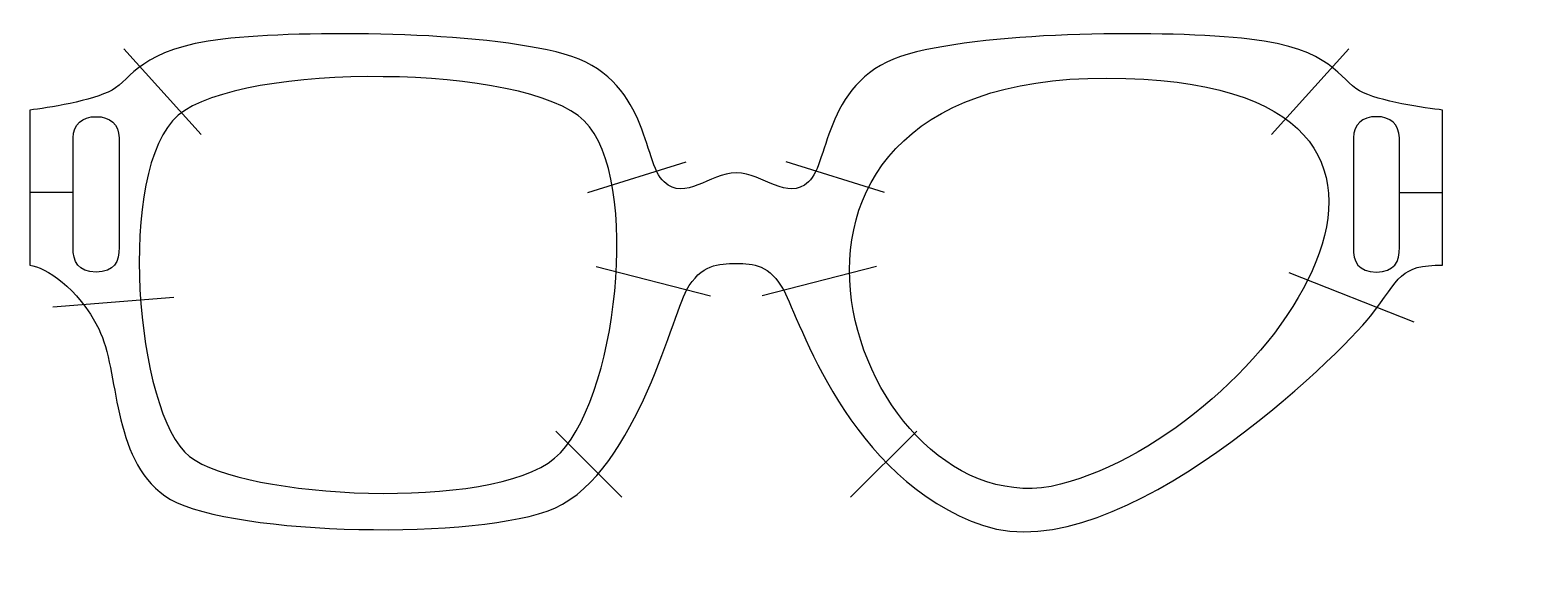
# Model space of a CAD drawing. Header units: millimetres. Extents: x -62 to 68, y -23 to 25.
import ezdxf

# ---------------------------------------------------------------- set-up
doc = ezdxf.new("R2010")
doc.units = ezdxf.units.MM

msp = doc.modelspace()

# ---------------------------------------------------------------- linework, layer by layer
at = {"layer": 'HINGE'}
for points in [[(-55.74, 3.45), (-54.17, 3.49), (-53.7, 4.32), (-53.74, 5.64), (-53.74, 5.64), (-53.74, 10.39), (-53.74, 10.39), (-53.74, 10.39), (-53.74, 15.14), (-53.74, 15.14), (-53.76, 16.32), (-54.51, 17), (-55.74, 16.98), (-56.96, 17), (-57.72, 16.32), (-57.74, 15.14), (-57.74, 15.14), (-57.74, 10.39), (-57.74, 10.39), (-57.74, 10.39), (-57.74, 5.64), (-57.74, 5.64), (-57.78, 4.32), (-57.3, 3.49), (-55.74, 3.45)], [(55.74, 3.45), (54.17, 3.49), (53.7, 4.32), (53.74, 5.64), (53.74, 5.64), (53.74, 10.39), (53.74, 10.39), (53.74, 10.39), (53.74, 15.14), (53.74, 15.14), (53.76, 16.32), (54.51, 17), (55.74, 16.98), (56.96, 17), (57.72, 16.32), (57.74, 15.14), (57.74, 15.14), (57.74, 10.39), (57.74, 10.39), (57.74, 10.39), (57.74, 5.64), (57.74, 5.64), (57.78, 4.32), (57.3, 3.49), (55.74, 3.45)]]:
    msp.add_open_spline(points, degree=3, knots=[0, 0, 0, 0, 1, 1, 1, 2, 2, 2, 3, 3, 3, 4, 4, 4, 5, 5, 5, 6, 6, 6, 7, 7, 7, 8, 8, 8, 8], dxfattribs=at)
at = {"layer": 'LENS'}
for points, knots in [([(-48.58, 17.11), (-43.09, 21.73), (-18.26, 21.6), (-13.23, 16.62), (-8.2, 11.65), (-10.33, -8.12), (-15.82, -12.75), (-21.3, -17.38), (-42.91, -16.27), (-47.61, -12.59), (-52.32, -8.9), (-54.07, 12.48), (-48.58, 17.11)], [0, 0, 0, 0, 1, 1, 1, 2, 2, 2, 3, 3, 3, 4, 4, 4, 4]), ([(32.28, 20.34), (-3.87, 20.44), (10.49, -19.58), (28.24, -15.01), (46, -10.44), (68.43, 20.23), (32.28, 20.34)], [0, 0, 0, 0, 1, 1, 1, 2, 2, 2, 2])]:
    msp.add_open_spline(points, degree=3, knots=knots, dxfattribs=at)
at = {"layer": 'OUTLINE'}
msp.add_open_spline([(0, 4.2), (-1.55, 4.2), (-3.05, 4.17), (-4.33, 1.87), (-5.61, -0.44), (-9.02, -14.8), (-16.47, -17.36), (-23.92, -19.93), (-45.05, -19.36), (-49.75, -16.02), (-54.45, -12.69), (-53.67, -5.17), (-55.51, -1.49), (-57.35, 2.18), (-60.15, 3.87), (-61.51, 4.06), (-61.51, 4.06), (-61.51, 17.56), (-61.51, 17.56), (-60, 17.73), (-56.05, 18.35), (-54.35, 19.3), (-52.65, 20.24), (-51.88, 22.93), (-44.7, 23.73), (-37.51, 24.54), (-22.35, 24.45), (-14.98, 22.43), (-7.61, 20.42), (-8.18, 13.02), (-6.29, 11.3), (-4.41, 9.58), (-2.4, 12.07), (0, 12.1), (2.4, 12.07), (4.41, 9.58), (6.29, 11.3), (8.18, 13.02), (7.61, 20.42), (14.98, 22.43), (22.35, 24.45), (37.51, 24.54), (44.7, 23.73), (51.88, 22.93), (52.57, 20.19), (54.27, 19.24), (55.96, 18.29), (60, 17.73), (61.51, 17.56), (61.51, 17.56), (61.51, 4.06), (61.51, 4.06), (57.74, 4.08), (57.84, 2.98), (55.23, -0.37), (52.63, -3.72), (33.34, -22.57), (21.54, -18.61), (9.75, -14.64), (5.44, -0.48), (4.16, 1.82), (2.88, 4.12), (1.55, 4.2), (0, 4.2)], degree=3, knots=[0, 0, 0, 0, 1, 1, 1, 2, 2, 2, 3, 3, 3, 4, 4, 4, 5, 5, 5, 6, 6, 6, 7, 7, 7, 8, 8, 8, 9, 9, 9, 10, 10, 10, 11, 11, 11, 12, 12, 12, 13, 13, 13, 14, 14, 14, 15, 15, 15, 16, 16, 16, 17, 17, 17, 18, 18, 18, 19, 19, 19, 20, 20, 20, 21, 21, 21, 21], dxfattribs=at)
at = {"layer": 'REF'}
for points in [[(-57.74, 10.39), (-61.51, 10.39)], [(57.74, 10.39), (61.51, 10.39)]]:
    msp.add_lwpolyline(points, dxfattribs=at)
at = {"layer": 'SCULPT'}
for points in [[(-53.33, 22.88), (-46.6, 15.44)], [(53.33, 22.88), (46.6, 15.44)], [(-12.91, 10.39), (-4.35, 13.05)], [(12.91, 10.39), (4.35, 13.05)], [(-12.21, 3.93), (-2.25, 1.4)], [(12.21, 3.93), (2.25, 1.4)], [(59.02, -0.89), (48.16, 3.39)], [(-59.51, 0.42), (-48.98, 1.26)], [(-15.72, -10.39), (-9.96, -16.14)], [(15.72, -10.39), (9.96, -16.14)]]:
    msp.add_lwpolyline(points, dxfattribs=at)

doc.saveas('drawing.dxf')
